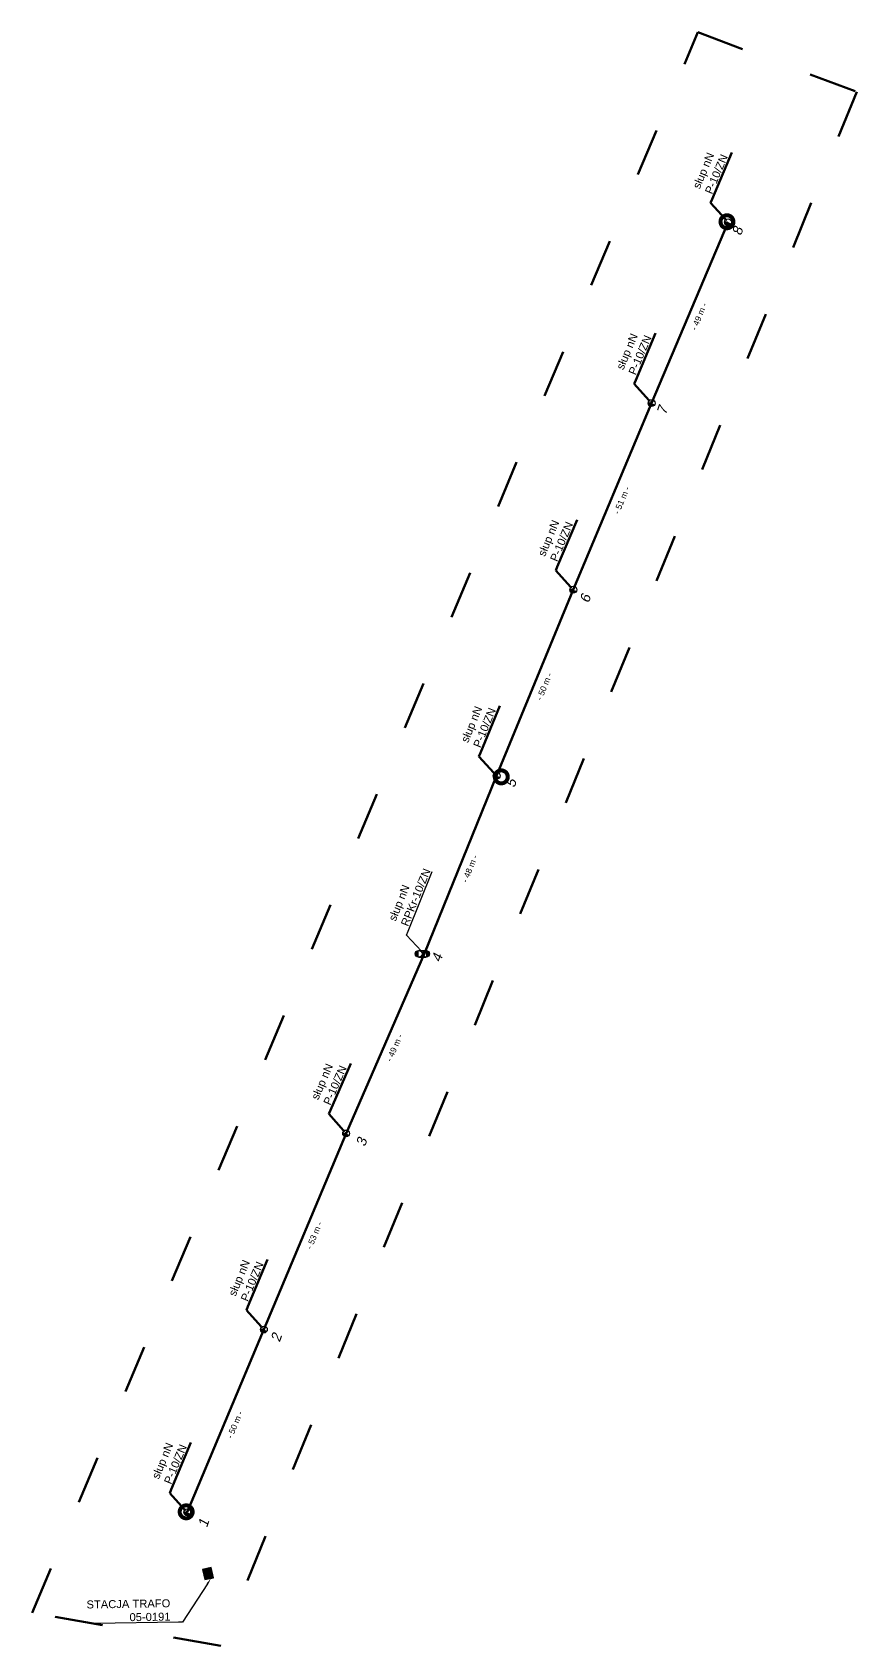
# Model space of a CAD drawing. Header units: metres. Extents: x 7531025 to 7555771, y 5771206 to 5789306.
# Drawn here: x 7551324.1 to 7551530.1, y 5775238.1 to 5775641.4 of the extents above; entities that cross this region are included whole.
import ezdxf
from ezdxf import colors
from ezdxf.entities.mleader import LeaderData, LeaderLine
from ezdxf.math import Vec2, Vec3

# ---------------------------------------------------------------- set-up
doc = ezdxf.new("R2010")
doc.units = ezdxf.units.M
doc.linetypes.add('GCAD_ISO03W100', pattern=[30, 12, -18])
for name, color, linetype, lineweight in [('!TELE', 30, 'SCARPLINE1A', 50), ('!trafo', 6, 'GCAD_ISO03W100', 50), ('!trafo_05-0191', 6, 'GCAD_ISO03W100', 50), ('_MM LINIA Sn', 40, 'Continuous', 30), ('_numery slupow etap 4 cz. 2', 7, 'Continuous', 40)]:
    doc.layers.add(name, color=color, linetype=linetype, lineweight=lineweight)
for name, color, linetype in [('!wymiary', 7, 'Continuous'), ('_MM mufy', 3, 'Continuous'), ('_MM opisy', 7, 'Continuous'), ('_MM slupy', 5, 'Continuous'), ('_mm trafo', 3, 'Continuous')]:
    doc.layers.add(name, color=color, linetype=linetype)
doc.layers.add('_arkusze model', color=7, linetype='Continuous', lineweight=50, plot=False)
doc.styles.get("Standard").update_dxf_attribs({"font": 'ARIAL.TTF'})
doc.linetypes.add('SCARPLINE1A', pattern='A,2,[150,AAA.SHX,S=1,R=0,X=0,Y=0],1e-11', length=2)
doc.dimstyles.new('opis linie', dxfattribs={"dimtxt": 1.5, "dimasz": 0.18, "dimexe": 0.18, "dimexo": 0.0625, "dimgap": 2.5, "dimtad": 4, "dimdec": 0, "dimzin": 0, "dimdsep": 46, "dimtxsty": 'Standard', "dimcen": 0.09, "dimse1": 1, "dimse2": 1, "dimsd1": 1, "dimsd2": 1, "dimclrt": 256, "dimadec": 0, "dimazin": 0, "dimtfac": 1, "dimtdec": 0, "dimtofl": 0, "dimtmove": 0, "dimatfit": 3, "dimfxl": 1, "dimtfill": 1, "dimtolj": 1, "dimtzin": 0, "dimarcsym": 0})

# ---------------------------------------------------------------- blocks, each defined once
blk = doc.blocks.new('*D375')
at = {"layer": 'Defpoints', "color": 0}
for p in [(7551497.97, 5775593.88), (7551478.18, 5775548.97), (7551478.87, 5775548.67)]:
    blk.add_point(p, dxfattribs=at)
at = {"layer": '!wymiary', "insert": (7551490.73, 5775570.3), "char_height": 1.5, "attachment_point": 5, "rotation": 67.0959, "bg_fill": 3, "box_fill_scale": 1.1, "bg_fill_color": 9, "bg_fill_true_color": 13158600, "bg_fill_transparency": 0}
blk.add_mtext('\\A1;- 49 m -', dxfattribs=at)
blk = doc.blocks.new('*D376')
at = {"layer": 'Defpoints', "color": 0}
for p in [(7551478.87, 5775548.67), (7551458.59, 5775502.33), (7551459.29, 5775502.04)]:
    blk.add_point(p, dxfattribs=at)
at = {"layer": '!wymiary', "insert": (7551471.4, 5775524.38), "char_height": 1.5, "attachment_point": 5, "rotation": 67.2218, "bg_fill": 3, "box_fill_scale": 1.1, "bg_fill_color": 9, "bg_fill_true_color": 13158600, "bg_fill_transparency": 0}
blk.add_mtext('\\A1;- 51 m -', dxfattribs=at)
blk = doc.blocks.new('*D377')
at = {"layer": 'Defpoints', "color": 0}
for p in [(7551459.29, 5775502.04), (7551439.44, 5775455.84), (7551440.13, 5775455.55)]:
    blk.add_point(p, dxfattribs=at)
at = {"layer": '!wymiary', "insert": (7551452.04, 5775477.84), "char_height": 1.5, "attachment_point": 5, "rotation": 67.6095, "bg_fill": 3, "box_fill_scale": 1.1, "bg_fill_color": 9, "bg_fill_true_color": 13158600, "bg_fill_transparency": 0}
blk.add_mtext('\\A1;- 50 m -', dxfattribs=at)
blk = doc.blocks.new('*D378')
at = {"layer": 'Defpoints', "color": 0}
for p in [(7551440.13, 5775455.55), (7551421.35, 5775411.24), (7551422.05, 5775410.96)]:
    blk.add_point(p, dxfattribs=at)
at = {"layer": '!wymiary', "insert": (7551433.42, 5775432.31), "char_height": 1.5, "attachment_point": 5, "rotation": 67.9277, "bg_fill": 3, "box_fill_scale": 1.1, "bg_fill_color": 9, "bg_fill_true_color": 13158600, "bg_fill_transparency": 0}
blk.add_mtext('\\A1;- 48 m -', dxfattribs=at)
blk = doc.blocks.new('*D379')
at = {"layer": 'Defpoints', "color": 0}
for p in [(7551422.05, 5775410.96), (7551401.83, 5775366.43), (7551402.51, 5775366.13)]:
    blk.add_point(p, dxfattribs=at)
at = {"layer": '!wymiary', "insert": (7551414.59, 5775387.54), "char_height": 1.5, "attachment_point": 5, "rotation": 66.4521, "bg_fill": 3, "box_fill_scale": 1.1, "bg_fill_color": 9, "bg_fill_true_color": 13158600, "bg_fill_transparency": 0}
blk.add_mtext('\\A1;- 49 m -', dxfattribs=at)
blk = doc.blocks.new('*D380')
at = {"layer": 'Defpoints', "color": 0}
for p in [(7551402.51, 5775366.13), (7551381.27, 5775317.42), (7551381.96, 5775317.13)]:
    blk.add_point(p, dxfattribs=at)
at = {"layer": '!wymiary', "insert": (7551394.56, 5775340.66), "char_height": 1.5, "attachment_point": 5, "rotation": 67.2499, "bg_fill": 3, "box_fill_scale": 1.1, "bg_fill_color": 9, "bg_fill_true_color": 13158600, "bg_fill_transparency": 0}
blk.add_mtext('\\A1;- 53 m -', dxfattribs=at)
blk = doc.blocks.new('*D381')
at = {"layer": 'Defpoints', "color": 0}
for p in [(7551381.96, 5775317.13), (7551362.1, 5775271.74), (7551362.79, 5775271.45)]:
    blk.add_point(p, dxfattribs=at)
at = {"layer": '!wymiary', "insert": (7551374.7, 5775293.32), "char_height": 1.5, "attachment_point": 5, "rotation": 67.2327, "bg_fill": 3, "box_fill_scale": 1.1, "bg_fill_color": 9, "bg_fill_true_color": 13158600, "bg_fill_transparency": 0}
blk.add_mtext('\\A1;- 50 m -', dxfattribs=at)
blk = doc.blocks.new('ZN')
at = {"layer": '_MM slupy', "transparency": 33554687}
h = blk.add_hatch(color=256, dxfattribs=at)
h.dxf.hatch_style = 1
h.paths.add_polyline_path([(0, -0.86), (0, 0.86, 1)])
at = {"layer": '_MM slupy'}
blk.add_circle((0, 0), 0.857, dxfattribs=at)
blk = doc.blocks.new('trafo')
at = {"layer": '_mm trafo'}
h = blk.add_hatch(color=256, dxfattribs=at)
h.dxf.hatch_style = 1
h.paths.add_polyline_path([(-1.15, 1.02), (-0.52, -1.51), (1.64, -0.96), (1.01, 1.59)])
at = {"layer": '_MM LINIA Sn', "color": 2, "lineweight": 60}
for p, q in [((0.58, 0.02), (-0.43, 0.9)), ((-0.32, -0.23), (0.58, 0.02)), ((0.58, -0.92), (-0.32, -0.23)), ((0.55, -0.72), (0.41, -0.9)), ((0.41, -0.9), (0.58, -0.92)), ((0.58, -0.92), (0.55, -0.72))]:
    blk.add_line(p, q, dxfattribs=at)
at = {"layer": '_mm trafo', "flags": 128}
blk.add_lwpolyline([(-0.52, -1.52), (1.64, -0.96), (0.98, 1.58), (-1.17, 0.99), (-0.52, -1.52)], close=True, dxfattribs=at)
blk = doc.blocks.new('R')
at = {"layer": '_MM slupy', "transparency": 33554687}
h = blk.add_hatch(color=256, dxfattribs=at)
h.dxf.hatch_style = 1
h.paths.add_polyline_path([(-0.93, -0.86), (-0.93, 0.86, 1)])
h = blk.add_hatch(color=256, dxfattribs=at)
h.dxf.hatch_style = 1
h.paths.add_polyline_path([(0.93, 0.86), (0.93, -0.86, 1)])
at = {"layer": '_MM slupy'}
for points in [[(-0.93, 0.86), (0.93, 0.86)], [(-0.93, -0.86), (0.93, -0.86)]]:
    blk.add_lwpolyline(points, dxfattribs=at)
for centre in [(-0.93, 0), (0.93, 0)]:
    blk.add_circle(centre, 0.857, dxfattribs=at)
blk = doc.blocks.new('mufa')
at = {"layer": '_MM mufy'}
h = blk.add_hatch(color=256, dxfattribs=at)
h.dxf.hatch_style = 1
h.paths.add_polyline_path([(2.15, 0.12, 1), (-2.1, -0.05, 1)])
h.paths.add_polyline_path([(-1.1, -0.01, -1), (1.15, 0.08, -1)], flags=16)
h.paths.add_polyline_path([(-0.83, 0, -1), (0.88, 0.07, -1)], flags=0)
blk = doc.blocks.new('q')
at = {"layer": '_MM slupy'}
blk.add_blockref('ZN', (0, 0), dxfattribs=at)
at = {"layer": '_MM opisy'}
ml = blk.add_multileader_mtext('Standard', dxfattribs=at)
ml.set_content('\\pxql;słup nN\\PP-10/ZN', color=256)
ml.set_leader_properties()
ml.build(insert=Vec2(0, 0))
ml.multileader.update_dxf_attribs({"has_text_frame": 1, "text_left_attachment_type": 5, "text_right_attachment_type": 5, "dogleg_length": 1, "arrow_head_size": 1})
ctx = ml.context
ctx.base_point, ctx.char_height, ctx.arrow_head_size, ctx.landing_gap_size, ctx.plane_origin = Vec3(3.75, 5.9), 2, 1, 1, Vec3(1.72, -1.42)
ctx.left_attachment, ctx.right_attachment = 5, 5
notes = []
notes.append((ctx, [(0, (1, 1, 0), (2.75, 5.9), (1, 0), 1, [(0, [(0, 0), (2.75, 5.9)], 0, [])])]))
ctx.mtext.insert, ctx.mtext.flow_direction = Vec3(4.75, 11.7), 5
ctx.mtext.has_bg_fill, ctx.mtext.bg_color, ctx.mtext.bg_scale_factor, ctx.mtext.bg_transparency, ctx.mtext.use_window_bg_color = 1, -1023410175, 1, 0, 1
for ctx, leaders in notes:
    for number, flags, end, landing, length, lines in leaders:
        leader = LeaderData()
        leader.index, (leader.has_last_leader_line, leader.has_dogleg_vector, leader.attachment_direction) = number, flags
        leader.last_leader_point, leader.dogleg_vector, leader.dogleg_length = Vec3(end), Vec3(landing), length
        for number, points, colour, breaks in lines:
            line = LeaderLine()
            line.index, line.vertices, line.color, line.breaks = number, Vec3.list(points), colors.encode_raw_color(colour), breaks
            leader.lines.append(line)
        ctx.leaders.append(leader)

msp = doc.modelspace()

# ---------------------------------------------------------------- linework, layer by layer
at = {"layer": '!TELE'}
msp.add_lwpolyline([(7551362.79, 5775271.45), (7551381.96, 5775317.13), (7551402.51, 5775366.13), (7551422.05, 5775410.96), (7551440.13, 5775455.55), (7551459.29, 5775502.04), (7551478.87, 5775548.67), (7551497.97, 5775593.88)], dxfattribs=at)

# ---------------------------------------------------------------- block references
at = {"layer": '_arkusze model', "rotation": 357.3066721443945}
msp.add_blockref('trafo', (7551367.76, 5775256.11), dxfattribs=at)

# ---------------------------------------------------------------- next in the draw order: dimensions: what is measured, and where the dimension line sits
at = {"layer": '!wymiary'}
dim = msp.add_aligned_dim(p1=(7551497.97, 5775593.88), p2=(7551478.87, 5775548.67), distance=-0.75, dimstyle='opis linie', override={"dimpost": '- <> m -'}, dxfattribs=at)
dim.commit()
dim.dimension.update_dxf_attribs({"geometry": '*D375', "text_midpoint": (7551490.73, 5775570.3)})

# ---------------------------------------------------------------- next in the draw order: leaders
at = {"layer": '_mm trafo', "color": 3}
ml = msp.add_multileader_mtext('Standard', dxfattribs=at)
ml.set_content('STACJA TRAFO\\P05-0191', color=3)
ml.set_leader_properties()
ml.build(insert=Vec2(0, 0))
ml.multileader.update_dxf_attribs({"has_text_frame": 1, "text_left_attachment_type": 5, "text_right_attachment_type": 5, "dogleg_length": 1, "arrow_head_size": 1.5})
ctx = ml.context
ctx.base_point, ctx.char_height, ctx.arrow_head_size, ctx.plane_origin, ctx.plane_x_axis, ctx.plane_y_axis = Vec3(7551335.94, 5775243.61), 2, 1.5, Vec3(7551371.89, 5775224.02), Vec3(0.999891, 0.014731), Vec3(-0.014731, 0.999891)
ctx.left_attachment, ctx.right_attachment, ctx.text_align_type, ctx.attachment_type = 5, 5, 2, 2
notes = []
notes.append((ctx, [(0, (1, 1, 0), (7551361.64, 5775243.98), (-0.999891, -0.014731), 1, [(0, [(7551368.66, 5775254.83)], 0, [])])]))
ctx.mtext.insert, ctx.mtext.text_direction, ctx.mtext.rotation, ctx.mtext.alignment, ctx.mtext.flow_direction = Vec3(7551358.56, 5775249.72), Vec3(0.999891, 0.014731), 6.129723, 3, 5
ctx.mtext.has_bg_fill, ctx.mtext.bg_color, ctx.mtext.bg_scale_factor, ctx.mtext.bg_transparency, ctx.mtext.use_window_bg_color = 1, -1073741824, 1, 0, 1
for ctx, leaders in notes:
    for number, flags, end, landing, length, lines in leaders:
        leader = LeaderData()
        leader.index, (leader.has_last_leader_line, leader.has_dogleg_vector, leader.attachment_direction) = number, flags
        leader.last_leader_point, leader.dogleg_vector, leader.dogleg_length = Vec3(end), Vec3(landing), length
        for number, points, colour, breaks in lines:
            line = LeaderLine()
            line.index, line.vertices, line.color, line.breaks = number, Vec3.list(points), colors.encode_raw_color(colour), breaks
            leader.lines.append(line)
        ctx.leaders.append(leader)

# ---------------------------------------------------------------- next in the draw order: block references
at = {"layer": '!TELE', "rotation": 67.09589649088096}
msp.add_blockref('q', (7551497.97, 5775593.88), dxfattribs=at)

# ---------------------------------------------------------------- next in the draw order: dimensions: what is measured, and where the dimension line sits
at = {"layer": '!wymiary'}
dim = msp.add_aligned_dim(p1=(7551478.87, 5775548.67), p2=(7551459.29, 5775502.04), distance=-0.75, dimstyle='opis linie', override={"dimpost": '- <> m -'}, dxfattribs=at)
dim.commit()
dim.dimension.update_dxf_attribs({"geometry": '*D376', "text_midpoint": (7551471.4, 5775524.38)})

# ---------------------------------------------------------------- next in the draw order: block references
at = {"layer": '!TELE', "rotation": 67.09589649088096}
msp.add_blockref('q', (7551478.87, 5775548.67), dxfattribs=at)
at = {"color": 5, "lineweight": 70}
msp.add_blockref('mufa', (7551497.68, 5775593.96), dxfattribs=at)

# ---------------------------------------------------------------- next in the draw order: texts
at = {"layer": '_numery slupow etap 4 cz. 2', "oblique": 10}
msp.add_text('8', height=2.5, rotation=71.3486, dxfattribs=at).set_placement((7551501.21, 5775590.37))

# ---------------------------------------------------------------- next in the draw order: dimensions: what is measured, and where the dimension line sits
at = {"layer": '!wymiary'}
dim = msp.add_aligned_dim(p1=(7551459.29, 5775502.04), p2=(7551440.13, 5775455.55), distance=-0.75, dimstyle='opis linie', override={"dimpost": '- <> m -'}, dxfattribs=at)
dim.commit()
dim.dimension.update_dxf_attribs({"geometry": '*D377', "text_midpoint": (7551452.04, 5775477.84)})

# ---------------------------------------------------------------- next in the draw order: block references
at = {"layer": '!TELE', "rotation": 67.22179313811456}
msp.add_blockref('q', (7551459.29, 5775502.04), dxfattribs=at)

# ---------------------------------------------------------------- next in the draw order: texts
at = {"layer": '_numery slupow etap 4 cz. 2', "oblique": 10}
msp.add_text('7', height=2.5, rotation=71.3486, dxfattribs=at).set_placement((7551482.42, 5775545.6))

# ---------------------------------------------------------------- next in the draw order: dimensions: what is measured, and where the dimension line sits
at = {"layer": '!wymiary'}
dim = msp.add_aligned_dim(p1=(7551440.13, 5775455.55), p2=(7551422.05, 5775410.96), distance=-0.75, dimstyle='opis linie', override={"dimpost": '- <> m -'}, dxfattribs=at)
dim.commit()
dim.dimension.update_dxf_attribs({"geometry": '*D378', "text_midpoint": (7551433.42, 5775432.31)})

# ---------------------------------------------------------------- next in the draw order: block references
at = {"layer": '!TELE', "rotation": 67.60945159104844}
msp.add_blockref('q', (7551440.13, 5775455.55), dxfattribs=at)

# ---------------------------------------------------------------- next in the draw order: texts
at = {"layer": '_numery slupow etap 4 cz. 2', "oblique": 10}
msp.add_text('6', height=2.5, rotation=71.3486, dxfattribs=at).set_placement((7551463.15, 5775498.54))

# ---------------------------------------------------------------- next in the draw order: dimensions: what is measured, and where the dimension line sits
at = {"layer": '!wymiary'}
dim = msp.add_aligned_dim(p1=(7551422.05, 5775410.96), p2=(7551402.51, 5775366.13), distance=-0.75, dimstyle='opis linie', override={"dimpost": '- <> m -'}, dxfattribs=at)
dim.commit()
dim.dimension.update_dxf_attribs({"geometry": '*D379', "text_midpoint": (7551414.59, 5775387.54)})

# ---------------------------------------------------------------- next in the draw order: block references
at = {"color": 5, "lineweight": 70}
msp.add_blockref('mufa', (7551441.27, 5775455.22, 171.38), dxfattribs=at)

# ---------------------------------------------------------------- next in the draw order: texts
at = {"layer": '_numery slupow etap 4 cz. 2', "oblique": 10}
msp.add_text('5', height=2.5, rotation=71.3486, dxfattribs=at).set_placement((7551444.59, 5775452.42))

# ---------------------------------------------------------------- next in the draw order: dimensions: what is measured, and where the dimension line sits
at = {"layer": '!wymiary'}
dim = msp.add_aligned_dim(p1=(7551402.51, 5775366.13), p2=(7551381.96, 5775317.13), distance=-0.75, dimstyle='opis linie', override={"dimpost": '- <> m -'}, dxfattribs=at)
dim.commit()
dim.dimension.update_dxf_attribs({"geometry": '*D380', "text_midpoint": (7551394.56, 5775340.66)})

# ---------------------------------------------------------------- next in the draw order: block references
at = {"layer": '!TELE', "rotation": 66.45214312264268}
msp.add_blockref('q', (7551402.51, 5775366.13), dxfattribs=at)

# ---------------------------------------------------------------- next in the draw order: dimensions: what is measured, and where the dimension line sits
at = {"layer": '!wymiary'}
dim = msp.add_aligned_dim(p1=(7551381.96, 5775317.13), p2=(7551362.79, 5775271.45), distance=-0.75, dimstyle='opis linie', override={"dimpost": '- <> m -'}, dxfattribs=at)
dim.commit()
dim.dimension.update_dxf_attribs({"geometry": '*D381', "text_midpoint": (7551374.7, 5775293.32)})

# ---------------------------------------------------------------- next in the draw order: block references
at = {"layer": '!TELE'}
for p, rotation in [((7551381.96, 5775317.13), 67.24992174256468), ((7551362.79, 5775271.45), 67.23271509064855)]:
    msp.add_blockref('q', p, dxfattribs=dict(at, rotation=rotation))

# ---------------------------------------------------------------- next in the draw order: texts
at = {"layer": '_numery slupow etap 4 cz. 2', "oblique": 10}
msp.add_text('3', height=2.5, rotation=71.3486, dxfattribs=at).set_placement((7551407.24, 5775362.71))

# ---------------------------------------------------------------- next in the draw order: linework, layer by layer
at = {"layer": '!trafo_05-0191'}
msp.add_lwpolyline([(7551324.06, 5775246.33), (7551490.39, 5775641.35), (7551530.14, 5775626.45), (7551371.16, 5775238.1)], close=True, dxfattribs=at)

# ---------------------------------------------------------------- next in the draw order: block references
at = {"color": 5, "lineweight": 70}
msp.add_blockref('mufa', (7551362.51, 5775271.53), dxfattribs=at)

# ---------------------------------------------------------------- next in the draw order: texts
at = {"layer": '_numery slupow etap 4 cz. 2', "oblique": 10}
for s, p in [('2', (7551385.92, 5775313.83)), ('1', (7551367.73, 5775267.49))]:
    msp.add_text(s, height=2.5, rotation=71.3486, dxfattribs=at).set_placement(p)

# ---------------------------------------------------------------- next in the draw order: leaders
at = {"layer": '_MM opisy'}
ml = msp.add_multileader_mtext('Standard', dxfattribs=at)
ml.set_content('\\pxql;słup nN\\PRPKr-10/ZN', color=256)
ml.set_leader_properties()
ml.build(insert=Vec2(0, 0))
ml.multileader.update_dxf_attribs({"has_text_frame": 1, "text_left_attachment_type": 5, "text_right_attachment_type": 5, "dogleg_length": 1, "arrow_head_size": 1})
ctx = ml.context
ctx.base_point, ctx.char_height, ctx.arrow_head_size, ctx.landing_gap_size, ctx.plane_origin, ctx.plane_x_axis, ctx.plane_y_axis = Vec3(7551417.99, 5775416.66), 2, 1, 1, Vec3(7551424.01, 5775412.02), Vec3(0.375776, 0.926711), Vec3(-0.926711, 0.375776)
ctx.left_attachment, ctx.right_attachment = 5, 5
notes = []
notes.append((ctx, [(0, (1, 1, 0), (7551417.62, 5775415.73), (0.375776, 0.926711), 1, [(0, [(7551422.05, 5775410.96), (7551417.62, 5775415.73)], 0, [])])]))
ctx.mtext.insert, ctx.mtext.text_direction, ctx.mtext.flow_direction = Vec3(7551413.02, 5775419.75), Vec3(0.375776, 0.926711), 5
ctx.mtext.has_bg_fill, ctx.mtext.bg_color, ctx.mtext.bg_scale_factor, ctx.mtext.bg_transparency, ctx.mtext.use_window_bg_color = 1, -1023410175, 1, 0, 1
for ctx, leaders in notes:
    for number, flags, end, landing, length, lines in leaders:
        leader = LeaderData()
        leader.index, (leader.has_last_leader_line, leader.has_dogleg_vector, leader.attachment_direction) = number, flags
        leader.last_leader_point, leader.dogleg_vector, leader.dogleg_length = Vec3(end), Vec3(landing), length
        for number, points, colour, breaks in lines:
            line = LeaderLine()
            line.index, line.vertices, line.color, line.breaks = number, Vec3.list(points), colors.encode_raw_color(colour), breaks
            leader.lines.append(line)
        ctx.leaders.append(leader)

# ---------------------------------------------------------------- next in the draw order: block references
at = {"layer": '!trafo'}
msp.add_blockref('R', (7551421.57, 5775411.03), dxfattribs=at)

# ---------------------------------------------------------------- next in the draw order: texts
at = {"layer": '_numery slupow etap 4 cz. 2', "oblique": 10}
msp.add_text('4', height=2.5, rotation=71.3486, dxfattribs=at).set_placement((7551426.11, 5775408.75))

doc.saveas('drawing.dxf')
